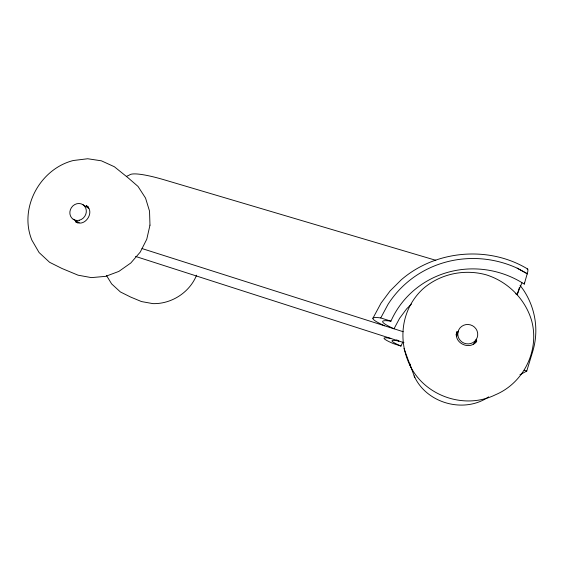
<?xml version="1.0" encoding="UTF-8"?>
<svg xmlns="http://www.w3.org/2000/svg" width="564" height="564" viewBox="0 0 564 564"><rect width="100%" height="100%" fill="white"/><g stroke="black" fill="none" stroke-linecap="round" stroke-linejoin="round"><path stroke-width="0.85" d="M527.453 273.773L517.153 268.147A103.163 99.75 23.8 0 0 388.004 304.398L380.756 317.941L390.93 321.163A92.059 89.02 23.7 0 1 524.28 284.087L527.756 271.777A60.722 3.264 -72.5 0 0 527.199 269.225M475.417 342.905L475.854 340.303M456.022 334.988L456.946 331.66C452.962 343.138 470.609 351.153 476.784 340.797L475.96 342.299M456.643 336.616L458.222 331.188M519.952 374.736L526.755 371.07L532.642 351.696A75.837 73.588 15.9 0 0 523.505 290.037L520.071 285.278M515.764 293.823A84.924 82.196 25 0 1 517.16 294.711L519.345 287.633M196.589 275.169C189.624 292.455 171.505 304.13 152.9 303.629L141.472 301.564L130.686 297.073L120.379 291.94L111.651 283.918L106.49 275.5M372.889 318.308L381.06 303.079L390.147 290.869L401.321 279.751C435.605 250.085 488.861 245.425 527.608 268.986M473.577 344.435L476.242 339.472A10.004 9.694 17.7 0 0 468.092 324.483A10.004 9.694 17.7 0 0 458.969 338.619A10.004 9.694 17.7 0 0 476.242 339.472M411.424 304.088L406.63 308.868L399.573 318.364L394.003 328.798A61.208 5.739 17.7 0 1 390.93 321.163M488.614 396.866C464.038 413.913 426.187 403.302 414.131 375.878M126.378 176.433L129.551 174.96A55.885 8.869 20.2 0 1 164.498 179.895L435.824 260.307M142.008 248.555L403.189 331.717M524.252 370.266L526.755 371.07M135.557 256.423L403.951 342.665M402.872 342.108A68.921 66.813 28.3 0 0 400.969 346.063L393.27 343.582A49.216 3.722 18 0 1 390.76 338.428M396.725 339.888L398.952 341.065A49.42 3.729 17.9 0 0 400.969 346.063M517.153 268.147L527.418 273.878M77.684 222.893L75.47 221.645C84.755 228.082 95.542 211.606 86.299 205.663L88.541 207.073M73.158 219.227L79.186 222.639M82.986 204.732L88.844 208.391M410.768 366.995C426.201 396.753 465.476 409.626 495.523 394.737C523.406 382.984 539.311 351.168 531.923 321.79L531.908 321.656C525.789 299.463 508.136 281.711 486.246 274.83C464.517 268.788 440.463 273.737 423.338 288.542L423.226 288.627C401.096 308.903 397.218 340.769 410.768 366.995L403.993 348.503M410.388 365.542L409.534 363.272L414.808 377.668M384.592 325.795A60.891 5.718 17.8 0 1 380.756 317.941M524.534 282.571A60.785 3.278 -72.5 0 1 524.28 284.087M517.16 294.711A60.785 3.278 -72.5 0 1 521.989 282.881M149.975 225.149L146.767 239.242L140.253 252.08L130.806 262.993L118.87 271.397L105.63 276.353L91.403 277.615L78.107 275.197L61.955 268.478L49.59 262.295L39.092 252.545L31.894 240.165C18.682 208.01 40.051 168.911 73.292 160.514L87.702 158.752L101.372 160.81L114.358 166.74L128.07 177.787L138.032 186.437L145.547 198.084L149.538 211.14L149.975 225.149M79.312 220.242A8.756 7.959 -54.2 0 0 84.537 206.121A8.756 7.959 -54.2 0 0 70.415 209.611A8.756 7.959 -54.2 0 0 79.312 220.242"/></g></svg>
